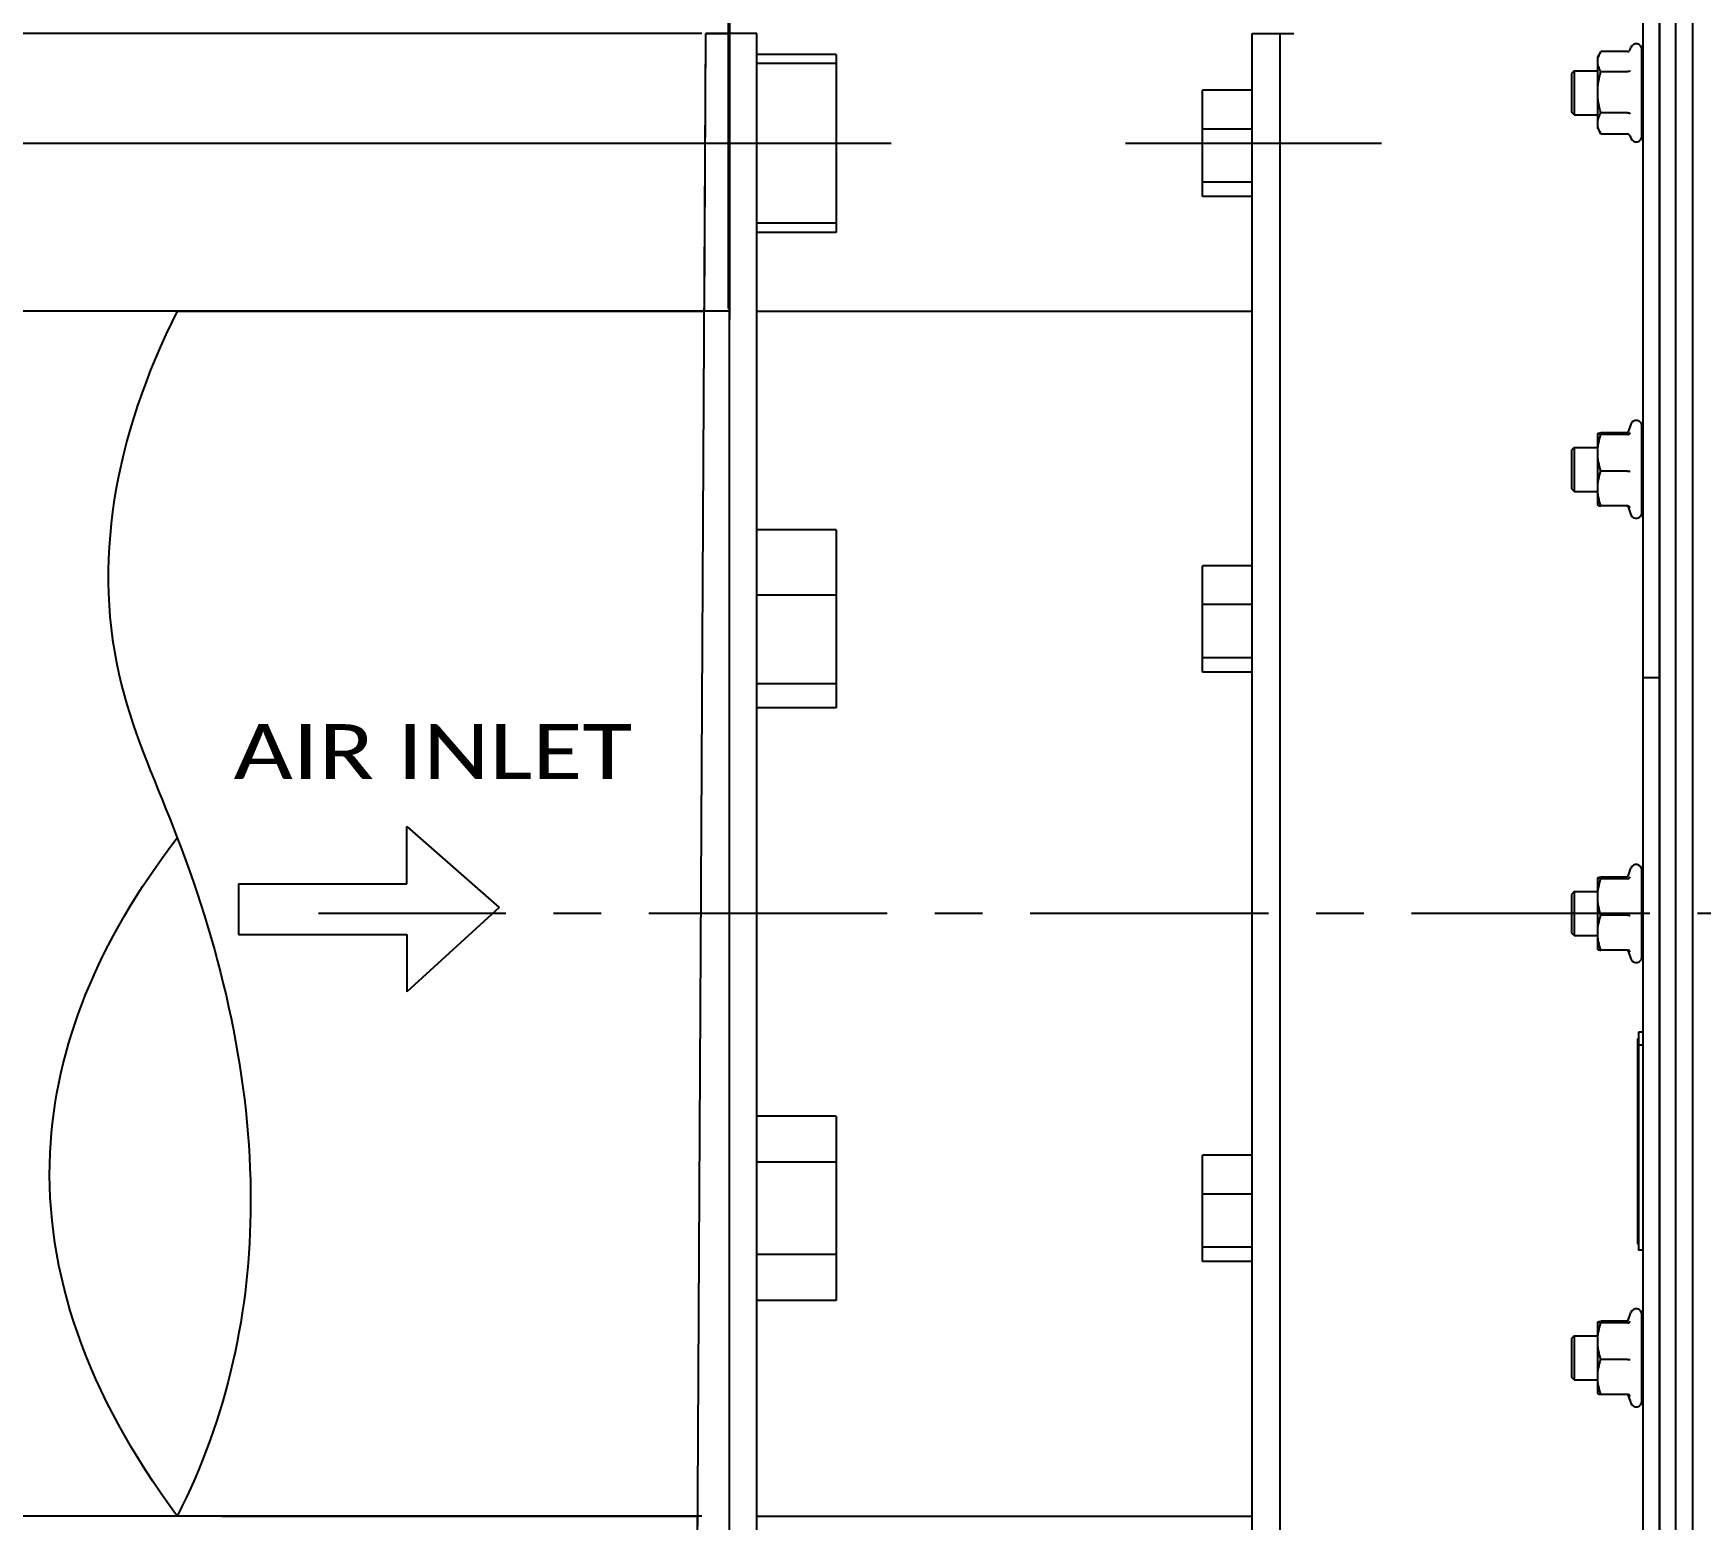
# Model space of a CAD drawing. Header units: millimetres. Extents: x 242 to 4341, y -255 to 3233.
# Drawn here: x 3278.1 to 3581.1, y 1102.8 to 1373 of the extents above; entities that cross this region are included whole.
import ezdxf
from ezdxf.enums import TextEntityAlignment as Align

# ---------------------------------------------------------------- set-up
doc = ezdxf.new("R2010")
doc.units = ezdxf.units.MM
doc.header["$LTSCALE"] = 115.5
doc.header["$PDMODE"] = 3
doc.header["$PDSIZE"] = 8
doc.linetypes.add('CENTER', pattern=[0.6, 0.375, -0.075, 0.075, -0.075])
doc.layers.get('0').update_dxf_attribs({"linetype": 'CONTINUOUS'})
doc.layers.get('Defpoints').update_dxf_attribs({"linetype": 'CONTINUOUS'})
doc.layers.add('02___PRT_ALL_AXES', color=7, linetype='CONTINUOUS')
doc.styles.get("Standard").update_dxf_attribs({"font": 'calibri.ttf'})
doc.dimstyles.new('DIMSTYLE_1', dxfattribs={"dimtxt": 17.5, "dimasz": 17.5, "dimexe": 1.5, "dimexo": 1, "dimgap": 0.875, "dimtad": 1, "dimdec": 0, "dimdsep": 46, "dimtxsty": 'Standard', "dimblk": '_FILLED', "dimblk1": '_FILLED', "dimblk2": '_FILLED', "dimcen": 0.09, "dimazin": 2, "dimtp": 0.01, "dimtm": 0.01, "dimtfac": 1, "dimtdec": 0, "dimtofl": 0, "dimtmove": 0, "dimatfit": 3, "dimldrblk": '_FILLED', "dimfxl": 1, "dimtolj": 1, "dimarcsym": 0})
doc.dimstyles.new('DIMSTYLE_2', dxfattribs={"dimtxt": 17.5, "dimasz": 17.5, "dimexe": 1.5, "dimexo": 1, "dimgap": 0.875, "dimtad": 1, "dimdsep": 46, "dimtxsty": 'Standard', "dimblk": '_FILLED', "dimblk1": '_FILLED', "dimblk2": '_FILLED', "dimcen": 0.09, "dimazin": 2, "dimtp": 0.01, "dimtm": 0.01, "dimtfac": 1, "dimtofl": 0, "dimtmove": 0, "dimatfit": 3, "dimldrblk": '_FILLED', "dimfxl": 1, "dimtolj": 1, "dimarcsym": 0})

# ---------------------------------------------------------------- blocks, each defined once
blk = doc.blocks.new('_FILLED')
at = {"color": 0, "linetype": 'ByBlock'}
blk.add_solid([(0, 0), (-1, 0.214), (-1, -0.214)], dxfattribs=at)
blk = doc.blocks.new('*D136')
at = {"color": 0, "linetype": 'Continuous', "lineweight": -2}
for p, q in [((3399.6, 1373.01), (3147.09, 1373.01)), ((3148.59, 1355.51), (3148.59, 1070.51)), ((3399.6, 1053.01), (3147.09, 1053.01))]:
    blk.add_line(p, q, dxfattribs=at)
at = {"layer": 'Defpoints', "color": 0}
for p in [(3400.6, 1373.01), (3148.59, 1053.01), (3400.6, 1053.01)]:
    blk.add_point(p, dxfattribs=at)
at = {"color": 0, "linetype": 'ByBlock', "lineweight": -2, "xscale": 17.5, "yscale": 17.5, "zscale": 17.5}
for p, rotation in [((3148.59, 1373.01), 90), ((3148.59, 1053.01), 270)]:
    blk.add_blockref('_FILLED', p, dxfattribs=dict(at, rotation=rotation))
at = {"color": 0, "insert": (3124.39, 1224.67), "char_height": 17.5, "attachment_point": 2, "rotation": 90, "line_spacing_factor": 0.9}
blk.add_mtext('\\A1;%%c320', dxfattribs=at)
blk = doc.blocks.new('*D140')
at = {"color": 0, "linetype": 'Continuous', "lineweight": -2}
for p, q in [((3434, 1353.01), (3202.72, 1353.01)), ((3204.22, 1335.51), (3204.22, 1090.51)), ((3430.42, 1073.01), (3202.72, 1073.01))]:
    blk.add_line(p, q, dxfattribs=at)
at = {"layer": 'Defpoints', "color": 0}
for p in [(3435, 1353.01), (3204.22, 1073.01), (3431.42, 1073.01)]:
    blk.add_point(p, dxfattribs=at)
at = {"color": 0, "linetype": 'ByBlock', "lineweight": -2, "xscale": 17.5, "yscale": 17.5, "zscale": 17.5}
for p, rotation in [((3204.22, 1353.01), 90), ((3204.22, 1073.01), 270)]:
    blk.add_blockref('_FILLED', p, dxfattribs=dict(at, rotation=rotation))
at = {"color": 0, "insert": (3180.01, 1235.33), "char_height": 17.5, "attachment_point": 2, "rotation": 90, "line_spacing_factor": 0.9}
blk.add_mtext('\\A1;%%c280', dxfattribs=at)
blk = doc.blocks.new('*D149')
at = {"color": 0, "linetype": 'Continuous', "lineweight": -2}
for p, q in [((3404.6, 1279.24), (3404.6, 1494.44)), ((4119.6, 1288.75), (4119.6, 1494.44)), ((3422.1, 1492.94), (4102.1, 1492.94))]:
    blk.add_line(p, q, dxfattribs=at)
at = {"layer": 'Defpoints', "color": 0}
for p in [(4119.6, 1492.94), (4119.6, 1287.75), (3404.6, 1278.24)]:
    blk.add_point(p, dxfattribs=at)
at = {"color": 0, "linetype": 'ByBlock', "lineweight": -2, "xscale": 17.5, "yscale": 17.5, "zscale": 17.5, "rotation": 180}
blk.add_blockref('_FILLED', (3404.6, 1492.94), dxfattribs=at)
at = {"color": 0, "linetype": 'ByBlock', "lineweight": -2, "xscale": 17.5, "yscale": 17.5, "zscale": 17.5}
blk.add_blockref('_FILLED', (4119.6, 1492.94), dxfattribs=at)
at = {"color": 0, "insert": (3756.12, 1517.15), "char_height": 17.5, "attachment_point": 2, "line_spacing_factor": 0.9}
blk.add_mtext('\\A1;{\\A1;715}', dxfattribs=at)
blk = doc.blocks.new('*D150')
at = {"color": 0, "linetype": 'Continuous', "lineweight": -2}
for p, q in [((3399.6, 1322.51), (3257.32, 1322.51)), ((3258.82, 1121.01), (3258.82, 1305.01)), ((3399.6, 1103.51), (3257.32, 1103.51))]:
    blk.add_line(p, q, dxfattribs=at)
at = {"layer": 'Defpoints', "color": 0}
for p in [(3258.82, 1322.51), (3400.6, 1322.51), (3400.6, 1103.51)]:
    blk.add_point(p, dxfattribs=at)
at = {"color": 0, "linetype": 'ByBlock', "lineweight": -2, "xscale": 17.5, "yscale": 17.5, "zscale": 17.5}
for p, rotation in [((3258.82, 1322.51), 90), ((3258.82, 1103.51), 270)]:
    blk.add_blockref('_FILLED', p, dxfattribs=dict(at, rotation=rotation))
at = {"color": 0, "insert": (3234.61, 1224.67), "char_height": 17.5, "attachment_point": 2, "rotation": 90, "line_spacing_factor": 0.9}
blk.add_mtext('\\A1;%%c220', dxfattribs=at)
blk = doc.blocks.new('ARROW_2_BL0', base_point=(1103.52, 965.54))
at = {"color": 7, "linetype": 'Continuous'}
for p, q in [((1110.46, 970.17), (1110.46, 980.54)), ((1110.46, 980.54), (1127.21, 965.86)), ((1079.82, 970.17), (1079.82, 960.92)), ((1079.82, 970.17), (1110.46, 970.17)), ((1127.21, 965.86), (1110.46, 950.54)), ((1079.82, 960.92), (1110.46, 960.92)), ((1110.46, 960.92), (1110.46, 950.54))]:
    blk.add_line(p, q, dxfattribs=at)

msp = doc.modelspace()

# ---------------------------------------------------------------- linework, layer by layer
at = {"color": 0, "linetype": 'Continuous'}
for p, q in [((3404.449, 1322.994), (3404.449, 1487.994)), ((3404.599, 1487.506), (3404.599, 1321.001)), ((3570.599, 1433.006), (3570.599, 993.006)), ((3573.599, 1433.006), (3573.599, 993.006)), ((3398.556, 1053.006), (3400.345, 1373.006)), ((3400.062, 1322.506), (3400.345, 1373.006)), ((3400.345, 1373.006), (3404.599, 1373.006)), ((3404.599, 1373.006), (3400.345, 1373.006)), ((3562.399, 1368.706), (3562.949, 1369.659)), ((3562.949, 1369.659), (3562.979, 1369.711)), ((3567.792, 1369.711), (3562.979, 1369.711)), ((3568.292, 1370.061), (3568.434, 1370.452)), ((3570.399, 1354.306), (3570.399, 1370.106)), ((3570.584, 1370.106), (3570.399, 1370.106)), ((3570.399, 1370.059), (3570.599, 1370.059)), ((3423.999, 1369.179), (3409.599, 1369.179)), ((3423.999, 1367.506), (3409.599, 1367.506)), ((3423.999, 1369.179), (3423.999, 1336.833)), ((3562.399, 1355.706), (3562.399, 1368.706)), ((3570.399, 1369.411), (3570.599, 1369.411)), ((3570.399, 1368.058), (3570.599, 1368.058)), ((3558.099, 1366.206), (3557.599, 1365.706)), ((3557.599, 1365.706), (3557.599, 1358.706)), ((3558.099, 1366.206), (3558.099, 1358.206)), ((3558.099, 1366.206), (3562.399, 1366.206)), ((3567.792, 1366.038), (3562.979, 1366.038)), ((3570.399, 1366.132), (3570.599, 1366.132)), ((3570.399, 1363.822), (3570.599, 1363.822)), ((3490.599, 1343.347), (3490.599, 1362.665)), ((3499.599, 1362.665), (3490.599, 1362.665)), ((3570.399, 1361.353), (3570.599, 1361.353)), ((3558.099, 1358.206), (3557.599, 1358.706)), ((3558.099, 1358.206), (3562.399, 1358.206)), ((3567.792, 1358.533), (3562.979, 1358.533)), ((3570.399, 1358.968), (3570.599, 1358.968)), ((3499.599, 1355.594), (3490.599, 1355.594)), ((3562.399, 1355.706), (3562.949, 1354.753)), ((3567.792, 1354.701), (3562.979, 1354.701)), ((3570.399, 1356.899), (3570.599, 1356.899)), ((3570.399, 1355.35), (3570.599, 1355.35)), ((3570.399, 1354.473), (3570.599, 1354.473)), ((3570.399, 1354.329), (3570.403, 1354.329)), ((3423.999, 1353.006), (3409.599, 1353.006)), ((3568.311, 1354.299), (3568.434, 1353.959)), ((3570.584, 1354.306), (3570.399, 1354.306)), ((3570.573, 1354.306), (3570.584, 1354.306)), ((3499.599, 1345.935), (3490.599, 1345.935)), ((3499.599, 1343.347), (3490.599, 1343.347)), ((3423.999, 1338.506), (3409.599, 1338.506)), ((3423.999, 1336.833), (3409.599, 1336.833)), ((3304.264, 1322.506), (3400.062, 1322.506)), ((3404.599, 1322.506), (3304.264, 1322.506)), ((3562.399, 1300.247), (3562.402, 1300.257)), ((3562.399, 1287.252), (3562.399, 1300.247)), ((3567.792, 1300.399), (3562.979, 1300.399)), ((3567.792, 1300.094), (3562.979, 1300.094)), ((3568.434, 1301.999), (3567.92, 1300.586)), ((3570.399, 1285.855), (3570.399, 1301.652)), ((3570.489, 1301.652), (3570.399, 1301.652)), ((3570.399, 1301.55), (3570.599, 1301.55)), ((3570.399, 1300.776), (3570.599, 1300.776)), ((3558.099, 1297.752), (3557.599, 1297.252)), ((3557.599, 1297.252), (3557.599, 1290.252)), ((3558.099, 1297.752), (3558.099, 1289.752)), ((3558.099, 1297.752), (3562.399, 1297.752)), ((3570.399, 1299.315), (3570.599, 1299.315)), ((3570.399, 1297.31), (3570.599, 1297.31)), ((3570.399, 1294.956), (3570.599, 1294.956)), ((3567.792, 1293.447), (3562.979, 1293.447)), ((3570.399, 1292.484), (3570.599, 1292.484)), ((3558.099, 1289.752), (3557.599, 1290.252)), ((3558.099, 1289.752), (3562.399, 1289.752)), ((3570.399, 1290.137), (3570.599, 1290.137)), ((3570.399, 1288.143), (3570.599, 1288.143)), ((3562.399, 1287.252), (3562.402, 1287.247)), ((3567.792, 1287.105), (3562.979, 1287.105)), ((3567.908, 1287.092), (3567.792, 1287.105)), ((3567.864, 1287.026), (3567.795, 1287.102)), ((3567.92, 1286.919), (3567.864, 1287.026)), ((3567.92, 1286.919), (3568.434, 1285.506)), ((3570.399, 1286.699), (3570.599, 1286.699)), ((3570.399, 1285.944), (3570.599, 1285.944)), ((3570.399, 1285.855), (3570.489, 1285.852)), ((3423.999, 1282.754), (3409.599, 1282.754)), ((3423.999, 1282.754), (3423.999, 1250.409)), ((3490.599, 1256.922), (3490.599, 1276.241)), ((3499.599, 1276.241), (3490.599, 1276.241)), ((3423.999, 1270.915), (3409.599, 1270.915)), ((3499.599, 1269.17), (3490.599, 1269.17)), ((3499.599, 1259.511), (3490.599, 1259.511)), ((3423.999, 1254.742), (3409.599, 1254.742)), ((3499.599, 1256.922), (3490.599, 1256.922)), ((3570.599, 1255.926), (3573.599, 1255.926)), ((3423.999, 1250.409), (3409.599, 1250.409)), ((3567.921, 1219.841), (3568.434, 1221.252)), ((3562.399, 1219.501), (3562.402, 1219.511)), ((3562.399, 1206.506), (3562.399, 1219.501)), ((3567.792, 1219.654), (3562.979, 1219.654)), ((3567.792, 1219.347), (3562.979, 1219.347)), ((3567.921, 1219.841), (3567.921, 1219.84)), ((3570.399, 1205.108), (3570.399, 1220.906)), ((3570.485, 1220.906), (3570.399, 1220.906)), ((3570.399, 1220.803), (3570.599, 1220.803)), ((3570.399, 1220.03), (3570.599, 1220.03)), ((3570.399, 1218.568), (3570.599, 1218.568)), ((3558.099, 1217.006), (3557.599, 1216.506)), ((3557.599, 1216.506), (3557.599, 1209.506)), ((3558.099, 1217.006), (3558.099, 1209.006)), ((3558.099, 1217.006), (3562.399, 1217.006)), ((3570.399, 1216.563), (3570.599, 1216.563)), ((3567.792, 1212.7), (3562.979, 1212.7)), ((3570.399, 1214.209), (3570.599, 1214.209)), ((3558.099, 1209.006), (3557.599, 1209.506)), ((3558.099, 1209.006), (3562.399, 1209.006)), ((3570.399, 1211.737), (3570.599, 1211.737)), ((3570.399, 1209.39), (3570.599, 1209.39)), ((3562.399, 1206.506), (3562.402, 1206.501)), ((3567.792, 1206.358), (3562.979, 1206.358)), ((3567.859, 1206.287), (3567.791, 1206.358)), ((3567.912, 1206.344), (3567.792, 1206.358)), ((3567.921, 1206.172), (3567.859, 1206.287)), ((3567.921, 1206.171), (3567.921, 1206.172)), ((3567.921, 1206.171), (3568.434, 1204.76)), ((3570.399, 1207.396), (3570.599, 1207.396)), ((3570.399, 1205.952), (3570.599, 1205.952)), ((3570.399, 1205.198), (3570.599, 1205.198)), ((3570.399, 1205.108), (3570.485, 1205.106)), ((3569.799, 1191.433), (3569.799, 1151.819)), ((3570.599, 1191.433), (3569.799, 1191.433)), ((3569.599, 1190.257), (3569.599, 1152.995)), ((3569.599, 1190.257), (3569.799, 1190.257)), ((3569.599, 1188.298), (3569.799, 1188.298)), ((3570.599, 1189.083), (3569.799, 1189.083)), ((3423.999, 1176.173), (3409.599, 1176.173)), ((3423.999, 1176.173), (3423.999, 1142.687)), ((3423.999, 1167.802), (3409.599, 1167.802)), ((3490.599, 1149.771), (3490.599, 1169.09)), ((3499.599, 1169.09), (3490.599, 1169.09)), ((3499.599, 1162.019), (3490.599, 1162.019)), ((3499.599, 1152.359), (3490.599, 1152.359)), ((3569.599, 1152.995), (3569.799, 1152.995)), ((3570.599, 1151.819), (3569.799, 1151.819)), ((3423.999, 1151.059), (3409.599, 1151.059)), ((3499.599, 1149.771), (3490.599, 1149.771)), ((3423.999, 1142.687), (3409.599, 1142.687)), ((3567.92, 1139.094), (3568.434, 1140.506)), ((3570.399, 1124.362), (3570.399, 1140.16)), ((3570.489, 1140.16), (3570.399, 1140.16)), ((3570.399, 1140.059), (3570.599, 1140.059)), ((3570.399, 1139.289), (3570.599, 1139.289)), ((3558.099, 1136.26), (3557.599, 1135.76)), ((3558.099, 1136.26), (3558.099, 1128.26)), ((3558.099, 1136.26), (3562.399, 1136.26)), ((3562.399, 1138.755), (3562.402, 1138.765)), ((3562.399, 1125.76), (3562.399, 1138.755)), ((3567.786, 1138.902), (3562.979, 1138.902)), ((3567.792, 1138.607), (3562.979, 1138.607)), ((3567.921, 1139.094), (3567.92, 1139.093)), ((3570.399, 1137.831), (3570.599, 1137.831)), ((3557.599, 1135.76), (3557.599, 1128.76)), ((3570.399, 1135.827), (3570.599, 1135.827)), ((3570.399, 1133.474), (3570.599, 1133.474)), ((3567.792, 1131.965), (3562.979, 1131.965)), ((3570.399, 1131.003), (3570.599, 1131.003)), ((3558.099, 1128.26), (3557.599, 1128.76)), ((3558.099, 1128.26), (3562.399, 1128.26)), ((3570.399, 1128.654), (3570.599, 1128.654)), ((3562.399, 1125.76), (3562.402, 1125.755)), ((3567.792, 1125.617), (3562.979, 1125.617)), ((3567.795, 1125.61), (3567.785, 1125.617)), ((3567.908, 1125.604), (3567.792, 1125.617)), ((3567.864, 1125.534), (3567.795, 1125.61)), ((3567.92, 1125.426), (3567.864, 1125.534)), ((3567.921, 1125.425), (3567.92, 1125.426)), ((3567.92, 1125.425), (3568.434, 1124.013)), ((3570.399, 1126.659), (3570.599, 1126.659)), ((3570.399, 1125.211), (3570.599, 1125.211)), ((3570.399, 1124.454), (3570.599, 1124.454)), ((3570.399, 1124.362), (3570.489, 1124.36)), ((3398.838, 1103.506), (3304.264, 1103.506)), ((3312.355, 1103.506), (3398.838, 1103.506)), ((3398.782, 1093.506), (3398.838, 1103.506))]:
    msp.add_line(p, q, dxfattribs=at)
msp.add_line((3523.117, 1353.006), (3476.599, 1353.006))
for points in [[(3567.732, 1300.361), (3567.733, 1300.361), (3567.751, 1300.371)], [(3567.751, 1300.371), (3567.795, 1300.403), (3567.864, 1300.478), (3567.92, 1300.586)], [(3567.741, 1219.619), (3567.738, 1219.618), (3567.749, 1219.624), (3567.789, 1219.651)], [(3567.789, 1219.651), (3567.859, 1219.725), (3567.921, 1219.84)], [(3567.732, 1138.866), (3567.733, 1138.867), (3567.751, 1138.877)], [(3567.751, 1138.877), (3567.795, 1138.909), (3567.864, 1138.985), (3567.92, 1139.093)]]:
    msp.add_lwpolyline(points, dxfattribs=at)
for centre, radius, start, end in [((3567.663, 1370.353), 0.691, 335.06993, 339.613), ((3569.386, 1370.106), 1.013, 0, 160), ((3569.599, 1366.737), 1, 0, 36.8699), ((3569.599, 1364.911), 1, 0, 36.8699), ((3569.599, 1363.163), 1, 0, 36.8699), ((3569.386, 1354.306), 1.013, 200, 0), ((3569.386, 1301.652), 1.013, 0, 160.00002), ((3569.599, 1297.978), 1, 0, 36.86987), ((3569.599, 1296.152), 1, 0, 36.86987), ((3569.12, 1297.846), 1.478, 3.82025, 5.1267), ((3569.058, 1297.842), 1.541, 359.98093, 3.80234), ((3569.599, 1294.434), 1, 0, 31.64084), ((3569.386, 1285.852), 1.013, 199.99998, 0), ((3569.386, 1220.906), 1.013, 0, 160), ((3569.599, 1217.231), 1, 0, 36.8699), ((3569.599, 1215.405), 1, 0, 36.8699), ((3569.12, 1217.099), 1.478, 3.82697, 5.13097), ((3569.058, 1217.095), 1.541, 359.98086, 3.80898), ((3569.599, 1213.687), 1, 0, 31.6169), ((3569.386, 1205.106), 1.013, 200, 0), ((3569.386, 1140.16), 1.013, 0, 160), ((3569.599, 1136.494), 1, 0, 36.8699), ((3569.121, 1136.363), 1.477, 3.74925, 5.0833), ((3569.06, 1136.359), 1.539, 359.98161, 3.73217), ((3569.599, 1134.668), 1, 0, 36.8699), ((3569.599, 1132.949), 1, 0, 31.8907), ((3569.386, 1124.36), 1.013, 200, 0)]:
    msp.add_arc(centre, radius, start, end, dxfattribs=at)
for points, knots in [([(3562.399, 1367.874), (3562.399, 1368.026), (3562.425, 1368.332), (3562.578, 1368.943), (3562.787, 1369.378), (3562.949, 1369.659)], [0, 0, 0, 0, 0.2404922, 0.4856932, 1, 1, 1, 1]), ([(3567.791, 1369.711), (3567.845, 1369.71), (3567.952, 1369.73), (3568.141, 1369.833), (3568.245, 1369.966), (3568.29, 1370.062)], [0, 0, 0, 0, 0.2506834, 0.5015675, 1, 1, 1, 1]), ([(3570.399, 1369.885), (3570.43, 1369.871), (3570.486, 1369.842), (3570.552, 1369.782), (3570.591, 1369.713), (3570.599, 1369.664), (3570.599, 1369.639)], [0, 0, 0, 0, 0.3075857, 0.5606082, 0.7827159, 1, 1, 1, 1]), ([(3562.979, 1366.038), (3562.81, 1366.326), (3562.589, 1366.773), (3562.427, 1367.403), (3562.399, 1367.719), (3562.399, 1367.874)], [0, 0, 0, 0, 0.5148891, 0.7599243, 1, 1, 1, 1]), ([(3570.399, 1368.936), (3570.464, 1368.873), (3570.569, 1368.719), (3570.599, 1368.537), (3570.599, 1368.449)], [0, 0, 0, 0, 0.5082853, 1, 1, 1, 1]), ([(3570.399, 1367.329), (3570.468, 1367.231), (3570.57, 1367.009), (3570.599, 1366.768), (3570.599, 1366.648)], [0, 0, 0, 0, 0.4979718, 1, 1, 1, 1]), ([(3562.399, 1362.286), (3562.399, 1362.92), (3562.51, 1364.191), (3562.803, 1365.429), (3562.979, 1366.038)], [0, 0, 0, 0, 0.4998979, 1, 1, 1, 1]), ([(3568.313, 1366.246), (3568.265, 1366.179), (3568.093, 1366.072), (3567.901, 1366.038), (3567.792, 1366.038)], [0, 0, 0, 0, 0.4283896, 1, 1, 1, 1]), ([(3570.399, 1365.22), (3570.504, 1365.04), (3570.584, 1364.761), (3570.599, 1364.482), (3570.599, 1364.412)], [0, 0, 0, 0, 0.7464882, 1, 1, 1, 1]), ([(3562.979, 1358.533), (3562.803, 1359.143), (3562.511, 1360.381), (3562.399, 1361.651), (3562.399, 1362.286)], [0, 0, 0, 0, 0.500102, 1, 1, 1, 1]), ([(3570.399, 1362.816), (3570.434, 1362.751), (3570.554, 1362.48), (3570.599, 1362.18), (3570.599, 1361.96)], [0, 0, 0, 0, 0.2505146, 1, 1, 1, 1]), ([(3562.399, 1356.617), (3562.399, 1356.779), (3562.427, 1357.108), (3562.589, 1357.765), (3562.809, 1358.232), (3562.979, 1358.533)], [0, 0, 0, 0, 0.2410741, 0.4865984, 1, 1, 1, 1]), ([(3568.313, 1358.334), (3568.264, 1358.399), (3568.091, 1358.502), (3567.901, 1358.533), (3567.791, 1358.533)], [0, 0, 0, 0, 0.4257247, 1, 1, 1, 1]), ([(3570.399, 1360.352), (3570.434, 1360.289), (3570.552, 1360.03), (3570.599, 1359.743), (3570.599, 1359.532)], [0, 0, 0, 0, 0.2544996, 1, 1, 1, 1]), ([(3570.399, 1358.069), (3570.466, 1357.962), (3570.566, 1357.732), (3570.599, 1357.485), (3570.599, 1357.365)], [0, 0, 0, 0, 0.5144897, 1, 1, 1, 1]), ([(3562.979, 1354.701), (3562.809, 1355.002), (3562.589, 1355.469), (3562.427, 1356.126), (3562.399, 1356.454), (3562.399, 1356.617)], [0, 0, 0, 0, 0.5133922, 0.7589218, 1, 1, 1, 1]), ([(3568.311, 1354.299), (3568.271, 1354.406), (3568.167, 1354.558), (3567.966, 1354.677), (3567.849, 1354.701), (3567.791, 1354.701)], [0, 0, 0, 0, 0.4982103, 0.7492506, 1, 1, 1, 1]), ([(3570.399, 1356.192), (3570.463, 1356.114), (3570.562, 1355.949), (3570.599, 1355.76), (3570.599, 1355.673)], [0, 0, 0, 0, 0.5356249, 1, 1, 1, 1]), ([(3570.399, 1354.903), (3570.457, 1354.862), (3570.548, 1354.783), (3570.599, 1354.667), (3570.599, 1354.62)], [0, 0, 0, 0, 0.598228, 1, 1, 1, 1]), ([(3570.403, 1354.329), (3570.438, 1354.323), (3570.495, 1354.315), (3570.552, 1354.307), (3570.573, 1354.306)], [0, 0, 0, 0, 0.6273752, 1, 1, 1, 1]), ([(3304.264, 1322.506), (3292.811, 1299.824), (3286.811, 1266.255), (3310.242, 1215.301), (3322.147, 1163.334), (3313.558, 1121.739), (3304.264, 1103.506)], [0, 0, 0, 0, 0.3062384, 0.4378051, 0.7398205, 1, 1, 1, 1]), ([(3562.979, 1300.094), (3562.899, 1300.105), (3562.757, 1300.127), (3562.577, 1300.162), (3562.464, 1300.194), (3562.411, 1300.222), (3562.399, 1300.24), (3562.399, 1300.247)], [0, 0, 0, 0, 0.3973542, 0.7045328, 0.905563, 0.9641871, 1, 1, 1, 1]), ([(3562.399, 1296.771), (3562.399, 1297.333), (3562.511, 1298.463), (3562.804, 1299.556), (3562.979, 1300.094)], [0, 0, 0, 0, 0.4984399, 1, 1, 1, 1]), ([(3562.402, 1300.257), (3562.403, 1300.259), (3562.408, 1300.267), (3562.417, 1300.273), (3562.423, 1300.277)], [0, 0, 0, 0, 0.2044355, 1, 1, 1, 1]), ([(3562.423, 1300.277), (3562.446, 1300.291), (3562.512, 1300.314), (3562.633, 1300.343), (3562.793, 1300.372), (3562.913, 1300.39), (3562.979, 1300.399)], [0, 0, 0, 0, 0.1424878, 0.361785, 0.6508205, 1, 1, 1, 1]), ([(3567.792, 1300.094), (3567.904, 1300.094), (3568.125, 1300.166), (3568.271, 1300.342), (3568.313, 1300.438)], [0, 0, 0, 0, 0.520033, 1, 1, 1, 1]), ([(3570.399, 1301.323), (3570.458, 1301.291), (3570.538, 1301.231), (3570.591, 1301.118), (3570.599, 1301.062), (3570.599, 1301.034)], [0, 0, 0, 0, 0.5428951, 0.7721782, 1, 1, 1, 1]), ([(3570.399, 1300.254), (3570.465, 1300.184), (3570.569, 1300.017), (3570.599, 1299.825), (3570.599, 1299.73)], [0, 0, 0, 0, 0.5052007, 1, 1, 1, 1]), ([(3570.489, 1301.652), (3570.505, 1301.652), (3570.534, 1301.651), (3570.57, 1301.648), (3570.599, 1301.635), (3570.599, 1301.624)], [0, 0, 0, 0, 0.4191272, 0.7127387, 1, 1, 1, 1]), ([(3562.979, 1293.447), (3562.804, 1293.985), (3562.511, 1295.078), (3562.399, 1296.208), (3562.399, 1296.771)], [0, 0, 0, 0, 0.5015589, 1, 1, 1, 1]), ([(3570.399, 1298.549), (3570.455, 1298.466), (3570.545, 1298.28), (3570.584, 1298.079), (3570.593, 1297.978)], [0, 0, 0, 0, 0.4992865, 1, 1, 1, 1]), ([(3570.399, 1296.375), (3570.504, 1296.191), (3570.584, 1295.908), (3570.599, 1295.625), (3570.599, 1295.553)], [0, 0, 0, 0, 0.7467896, 1, 1, 1, 1]), ([(3570.399, 1293.944), (3570.434, 1293.879), (3570.553, 1293.608), (3570.599, 1293.309), (3570.599, 1293.088)], [0, 0, 0, 0, 0.2509876, 1, 1, 1, 1]), ([(3562.399, 1290.276), (3562.399, 1290.813), (3562.511, 1291.893), (3562.804, 1292.934), (3562.979, 1293.447)], [0, 0, 0, 0, 0.4977805, 1, 1, 1, 1]), ([(3567.791, 1293.447), (3567.899, 1293.447), (3568.073, 1293.443), (3568.247, 1293.438), (3568.313, 1293.43)], [0, 0, 0, 0, 0.6181517, 1, 1, 1, 1]), ([(3570.399, 1291.494), (3570.434, 1291.432), (3570.551, 1291.179), (3570.599, 1290.895), (3570.599, 1290.688)], [0, 0, 0, 0, 0.2555002, 1, 1, 1, 1]), ([(3562.979, 1287.105), (3562.804, 1287.617), (3562.511, 1288.659), (3562.399, 1289.739), (3562.399, 1290.276)], [0, 0, 0, 0, 0.5022178, 1, 1, 1, 1]), ([(3570.399, 1289.265), (3570.466, 1289.162), (3570.566, 1288.942), (3570.599, 1288.703), (3570.599, 1288.588)], [0, 0, 0, 0, 0.5169218, 1, 1, 1, 1]), ([(3562.402, 1287.247), (3562.403, 1287.245), (3562.408, 1287.237), (3562.417, 1287.232), (3562.423, 1287.227)], [0, 0, 0, 0, 0.2044709, 1, 1, 1, 1]), ([(3562.423, 1287.227), (3562.446, 1287.213), (3562.512, 1287.191), (3562.632, 1287.161), (3562.793, 1287.132), (3562.913, 1287.114), (3562.979, 1287.105)], [0, 0, 0, 0, 0.1424218, 0.3617213, 0.6507979, 1, 1, 1, 1]), ([(3568.313, 1286.745), (3568.279, 1286.827), (3568.169, 1286.982), (3567.999, 1287.071), (3567.908, 1287.092)], [0, 0, 0, 0, 0.4872312, 1, 1, 1, 1]), ([(3570.399, 1287.475), (3570.462, 1287.404), (3570.561, 1287.252), (3570.599, 1287.074), (3570.599, 1286.993)], [0, 0, 0, 0, 0.5416487, 1, 1, 1, 1]), ([(3570.399, 1286.3), (3570.43, 1286.281), (3570.485, 1286.242), (3570.561, 1286.168), (3570.599, 1286.101), (3570.599, 1286.06)], [0, 0, 0, 0, 0.3459358, 0.6206211, 1, 1, 1, 1]), ([(3570.489, 1285.852), (3570.505, 1285.852), (3570.534, 1285.854), (3570.57, 1285.856), (3570.599, 1285.869), (3570.599, 1285.88)], [0, 0, 0, 0, 0.4191272, 0.7127387, 1, 1, 1, 1]), ([(3304.264, 1103.506), (3287.847, 1125.719), (3273.353, 1167.156), (3289.771, 1207.869), (3304.264, 1226.799)], [0, 0, 0, 0, 0.5311239, 1, 1, 1, 1]), ([(3562.979, 1219.347), (3562.899, 1219.359), (3562.757, 1219.38), (3562.577, 1219.416), (3562.464, 1219.448), (3562.411, 1219.476), (3562.399, 1219.493), (3562.399, 1219.501)], [0, 0, 0, 0, 0.3972731, 0.7044059, 0.9054434, 0.9641063, 1, 1, 1, 1]), ([(3562.399, 1216.024), (3562.399, 1216.586), (3562.511, 1217.716), (3562.804, 1218.809), (3562.979, 1219.347)], [0, 0, 0, 0, 0.4984408, 1, 1, 1, 1]), ([(3562.402, 1219.511), (3562.403, 1219.513), (3562.409, 1219.521), (3562.417, 1219.527), (3562.423, 1219.531)], [0, 0, 0, 0, 0.2053918, 1, 1, 1, 1]), ([(3562.423, 1219.531), (3562.446, 1219.545), (3562.512, 1219.568), (3562.633, 1219.597), (3562.793, 1219.626), (3562.913, 1219.644), (3562.979, 1219.654)], [0, 0, 0, 0, 0.142531, 0.3618344, 0.6508533, 1, 1, 1, 1]), ([(3567.792, 1219.347), (3567.904, 1219.347), (3568.125, 1219.419), (3568.271, 1219.595), (3568.313, 1219.691)], [0, 0, 0, 0, 0.5200434, 1, 1, 1, 1]), ([(3570.399, 1220.576), (3570.458, 1220.545), (3570.538, 1220.484), (3570.591, 1220.372), (3570.599, 1220.315), (3570.599, 1220.287)], [0, 0, 0, 0, 0.5428613, 0.7721579, 1, 1, 1, 1]), ([(3570.399, 1219.507), (3570.465, 1219.438), (3570.569, 1219.271), (3570.599, 1219.078), (3570.599, 1218.984)], [0, 0, 0, 0, 0.505194, 1, 1, 1, 1]), ([(3570.485, 1220.906), (3570.502, 1220.906), (3570.532, 1220.905), (3570.569, 1220.902), (3570.599, 1220.89), (3570.599, 1220.878)], [0, 0, 0, 0, 0.4205847, 0.7147487, 1, 1, 1, 1]), ([(3562.979, 1212.7), (3562.804, 1213.238), (3562.511, 1214.331), (3562.399, 1215.461), (3562.399, 1216.024)], [0, 0, 0, 0, 0.501558, 1, 1, 1, 1]), ([(3570.399, 1217.802), (3570.455, 1217.719), (3570.545, 1217.533), (3570.584, 1217.332), (3570.593, 1217.231)], [0, 0, 0, 0, 0.4992864, 1, 1, 1, 1]), ([(3570.399, 1215.628), (3570.504, 1215.444), (3570.584, 1215.161), (3570.599, 1214.878), (3570.599, 1214.806)], [0, 0, 0, 0, 0.7467904, 1, 1, 1, 1]), ([(3562.399, 1209.529), (3562.399, 1210.066), (3562.511, 1211.146), (3562.804, 1212.187), (3562.979, 1212.7)], [0, 0, 0, 0, 0.4977793, 1, 1, 1, 1]), ([(3567.791, 1212.7), (3567.899, 1212.7), (3568.073, 1212.696), (3568.247, 1212.691), (3568.313, 1212.683)], [0, 0, 0, 0, 0.6181494, 1, 1, 1, 1]), ([(3570.399, 1213.197), (3570.434, 1213.131), (3570.553, 1212.861), (3570.599, 1212.562), (3570.599, 1212.341)], [0, 0, 0, 0, 0.2509889, 1, 1, 1, 1]), ([(3562.979, 1206.358), (3562.804, 1206.871), (3562.511, 1207.912), (3562.399, 1208.992), (3562.399, 1209.529)], [0, 0, 0, 0, 0.502219, 1, 1, 1, 1]), ([(3570.399, 1210.747), (3570.434, 1210.685), (3570.551, 1210.431), (3570.599, 1210.148), (3570.599, 1209.941)], [0, 0, 0, 0, 0.2555028, 1, 1, 1, 1]), ([(3562.402, 1206.501), (3562.403, 1206.499), (3562.409, 1206.491), (3562.417, 1206.485), (3562.423, 1206.481)], [0, 0, 0, 0, 0.2054252, 1, 1, 1, 1]), ([(3562.423, 1206.481), (3562.446, 1206.467), (3562.512, 1206.444), (3562.632, 1206.415), (3562.793, 1206.386), (3562.913, 1206.368), (3562.979, 1206.358)], [0, 0, 0, 0, 0.1424651, 0.3617707, 0.6508307, 1, 1, 1, 1]), ([(3568.313, 1205.998), (3568.279, 1206.08), (3568.17, 1206.234), (3568.002, 1206.323), (3567.912, 1206.344)], [0, 0, 0, 0, 0.4873159, 1, 1, 1, 1]), ([(3570.399, 1208.518), (3570.466, 1208.415), (3570.566, 1208.195), (3570.599, 1207.956), (3570.599, 1207.841)], [0, 0, 0, 0, 0.5169282, 1, 1, 1, 1]), ([(3570.399, 1206.729), (3570.462, 1206.657), (3570.561, 1206.505), (3570.599, 1206.328), (3570.599, 1206.246)], [0, 0, 0, 0, 0.5416651, 1, 1, 1, 1]), ([(3570.399, 1205.554), (3570.43, 1205.534), (3570.485, 1205.496), (3570.561, 1205.422), (3570.599, 1205.354), (3570.599, 1205.314)], [0, 0, 0, 0, 0.345982, 0.620681, 1, 1, 1, 1]), ([(3570.485, 1205.106), (3570.502, 1205.106), (3570.532, 1205.107), (3570.569, 1205.11), (3570.599, 1205.122), (3570.599, 1205.134)], [0, 0, 0, 0, 0.4205847, 0.7147487, 1, 1, 1, 1]), ([(3570.399, 1139.833), (3570.458, 1139.802), (3570.538, 1139.742), (3570.591, 1139.63), (3570.599, 1139.573), (3570.599, 1139.546)], [0, 0, 0, 0, 0.5432541, 0.7723929, 1, 1, 1, 1]), ([(3570.489, 1140.16), (3570.505, 1140.16), (3570.534, 1140.159), (3570.57, 1140.156), (3570.599, 1140.144), (3570.599, 1140.133)], [0, 0, 0, 0, 0.4202276, 0.7143704, 1, 1, 1, 1]), ([(3562.979, 1138.607), (3562.899, 1138.618), (3562.757, 1138.639), (3562.577, 1138.673), (3562.465, 1138.704), (3562.412, 1138.731), (3562.399, 1138.748), (3562.399, 1138.755)], [0, 0, 0, 0, 0.3982056, 0.7058643, 0.9068219, 0.9650401, 1, 1, 1, 1]), ([(3562.399, 1135.286), (3562.399, 1135.848), (3562.511, 1136.977), (3562.804, 1138.07), (3562.979, 1138.607)], [0, 0, 0, 0, 0.4984301, 1, 1, 1, 1]), ([(3562.402, 1138.765), (3562.403, 1138.767), (3562.408, 1138.774), (3562.417, 1138.78), (3562.423, 1138.784)], [0, 0, 0, 0, 0.2028916, 1, 1, 1, 1]), ([(3562.423, 1138.784), (3562.447, 1138.798), (3562.513, 1138.82), (3562.633, 1138.848), (3562.793, 1138.876), (3562.913, 1138.893), (3562.979, 1138.902)], [0, 0, 0, 0, 0.1420371, 0.3612706, 0.6504791, 1, 1, 1, 1]), ([(3567.792, 1138.607), (3567.904, 1138.607), (3568.125, 1138.679), (3568.271, 1138.855), (3568.313, 1138.951)], [0, 0, 0, 0, 0.5199233, 1, 1, 1, 1]), ([(3570.399, 1138.768), (3570.465, 1138.698), (3570.569, 1138.532), (3570.599, 1138.339), (3570.599, 1138.245)], [0, 0, 0, 0, 0.5052715, 1, 1, 1, 1]), ([(3570.399, 1137.066), (3570.456, 1136.982), (3570.545, 1136.796), (3570.584, 1136.595), (3570.593, 1136.494)], [0, 0, 0, 0, 0.4992881, 1, 1, 1, 1]), ([(3562.979, 1131.965), (3562.804, 1132.503), (3562.511, 1133.595), (3562.399, 1134.724), (3562.399, 1135.286)], [0, 0, 0, 0, 0.5015687, 1, 1, 1, 1]), ([(3570.399, 1134.893), (3570.504, 1134.709), (3570.584, 1134.426), (3570.599, 1134.143), (3570.599, 1134.071)], [0, 0, 0, 0, 0.7467812, 1, 1, 1, 1]), ([(3562.399, 1128.791), (3562.399, 1129.328), (3562.511, 1130.41), (3562.804, 1131.452), (3562.979, 1131.965)], [0, 0, 0, 0, 0.4977934, 1, 1, 1, 1]), ([(3567.791, 1131.965), (3567.899, 1131.965), (3568.073, 1131.961), (3568.247, 1131.956), (3568.313, 1131.949)], [0, 0, 0, 0, 0.6181755, 1, 1, 1, 1]), ([(3570.399, 1132.462), (3570.434, 1132.397), (3570.553, 1132.127), (3570.599, 1131.827), (3570.599, 1131.607)], [0, 0, 0, 0, 0.2509743, 1, 1, 1, 1]), ([(3562.979, 1125.617), (3562.804, 1126.13), (3562.511, 1127.173), (3562.399, 1128.254), (3562.399, 1128.791)], [0, 0, 0, 0, 0.5022049, 1, 1, 1, 1]), ([(3570.399, 1130.012), (3570.434, 1129.95), (3570.551, 1129.697), (3570.599, 1129.413), (3570.599, 1129.206)], [0, 0, 0, 0, 0.2554724, 1, 1, 1, 1]), ([(3570.399, 1127.782), (3570.466, 1127.679), (3570.566, 1127.458), (3570.599, 1127.219), (3570.599, 1127.104)], [0, 0, 0, 0, 0.5168538, 1, 1, 1, 1]), ([(3562.402, 1125.755), (3562.403, 1125.753), (3562.408, 1125.745), (3562.417, 1125.74), (3562.423, 1125.736)], [0, 0, 0, 0, 0.2029261, 1, 1, 1, 1]), ([(3562.423, 1125.736), (3562.446, 1125.722), (3562.513, 1125.7), (3562.633, 1125.672), (3562.793, 1125.644), (3562.913, 1125.626), (3562.979, 1125.617)], [0, 0, 0, 0, 0.1419707, 0.3612066, 0.6504564, 1, 1, 1, 1]), ([(3568.313, 1125.258), (3568.279, 1125.34), (3568.169, 1125.495), (3567.999, 1125.583), (3567.908, 1125.604)], [0, 0, 0, 0, 0.4871495, 1, 1, 1, 1]), ([(3570.399, 1125.99), (3570.462, 1125.918), (3570.561, 1125.766), (3570.599, 1125.588), (3570.599, 1125.506)], [0, 0, 0, 0, 0.5414761, 1, 1, 1, 1]), ([(3570.399, 1124.812), (3570.43, 1124.792), (3570.485, 1124.753), (3570.562, 1124.679), (3570.599, 1124.611), (3570.599, 1124.57)], [0, 0, 0, 0, 0.3454494, 0.6199902, 1, 1, 1, 1]), ([(3570.489, 1124.36), (3570.505, 1124.36), (3570.534, 1124.361), (3570.57, 1124.364), (3570.599, 1124.376), (3570.599, 1124.387)], [0, 0, 0, 0, 0.4202276, 0.7143704, 1, 1, 1, 1])]:
    msp.add_open_spline(points, degree=3, knots=knots, dxfattribs=at)
at = {"layer": '02___PRT_ALL_AXES', "color": 0, "linetype": 'Continuous'}
for p, q in [((3573.599, 993.006), (3573.599, 1433.006)), ((3576.599, 993.006), (3576.599, 1433.006)), ((3579.599, 1433.011), (3579.599, 993.001)), ((3404.599, 1053.006), (3404.599, 1373.006)), ((3409.599, 1373.006), (3404.599, 1373.006)), ((3409.599, 1053.006), (3409.599, 1373.006)), ((3499.599, 1053.006), (3499.599, 1373.006)), ((3499.599, 1373.006), (3507.178, 1373.006)), ((3504.599, 1373.006), (3504.599, 1053.006)), ((3409.599, 1322.506), (3499.599, 1322.506)), ((3409.599, 1103.506), (3499.599, 1103.506))]:
    msp.add_line(p, q, dxfattribs=at)
at = {"layer": '02___PRT_ALL_AXES', "color": 0, "linetype": 'CENTER'}
msp.add_line((4126.293, 1213.006), (3329.96, 1213.006), dxfattribs=at)

# ---------------------------------------------------------------- block references
at = {"color": 0, "linetype": 'Continuous'}
msp.add_blockref('ARROW_2_BL0', (3339.07, 1213.814), dxfattribs=at)

# ---------------------------------------------------------------- texts
at = {"color": 0, "linetype": 'Continuous', "width": 1.181322}
msp.add_text('AIR INLET', height=10, dxfattribs=at).set_placement((3314.501, 1237.446), (3386.952, 1237.446), align=Align.FIT)

# ---------------------------------------------------------------- dimensions: what is measured, and where the dimension line sits
at = {"color": 0, "linetype": 'Continuous'}
dim = msp.add_linear_dim(base=(4119.599, 1492.944), p1=(3404.599, 1278.235), p2=(4119.599, 1287.747), text='{\\A1;<>}', dimstyle='DIMSTYLE_2', override={"dimtxsty": 'Standard'}, dxfattribs=at)
dim.commit()
dim.dimension.update_dxf_attribs({"geometry": '*D149', "text_midpoint": (3756.124, 1492.944), "dimtype": 160})
dim = msp.add_linear_dim(base=(3148.595, 1053.006), p1=(3400.599, 1373.006), p2=(3400.599, 1053.006), angle=270, text='%%c<>', dimstyle='DIMSTYLE_2', dxfattribs=at)
dim.commit()
dim.dimension.update_dxf_attribs({"geometry": '*D136', "text_midpoint": (3148.595, 1224.673), "dimtype": 160})
for base, p1, p2, angle, text, dimstyle, picture, middle in [((3204.223, 1073.006), (3434.996, 1353.006), (3431.418, 1073.006), 270, '%%c280', 'DIMSTYLE_1', '*D140', (3204.223, 1235.33)), ((3258.823, 1322.506), (3400.599, 1103.506), (3400.599, 1322.506), 90, '%%c220', 'DIMSTYLE_2', '*D150', (3258.823, 1224.673))]:
    dim = msp.add_linear_dim(base=base, p1=p1, p2=p2, angle=angle, text=text, dimstyle=dimstyle, override={"dimtxsty": 'Standard'}, dxfattribs=at)
    dim.commit()
    dim.dimension.update_dxf_attribs({"geometry": picture, "text_midpoint": middle, "dimtype": 160})

doc.saveas('drawing.dxf')
